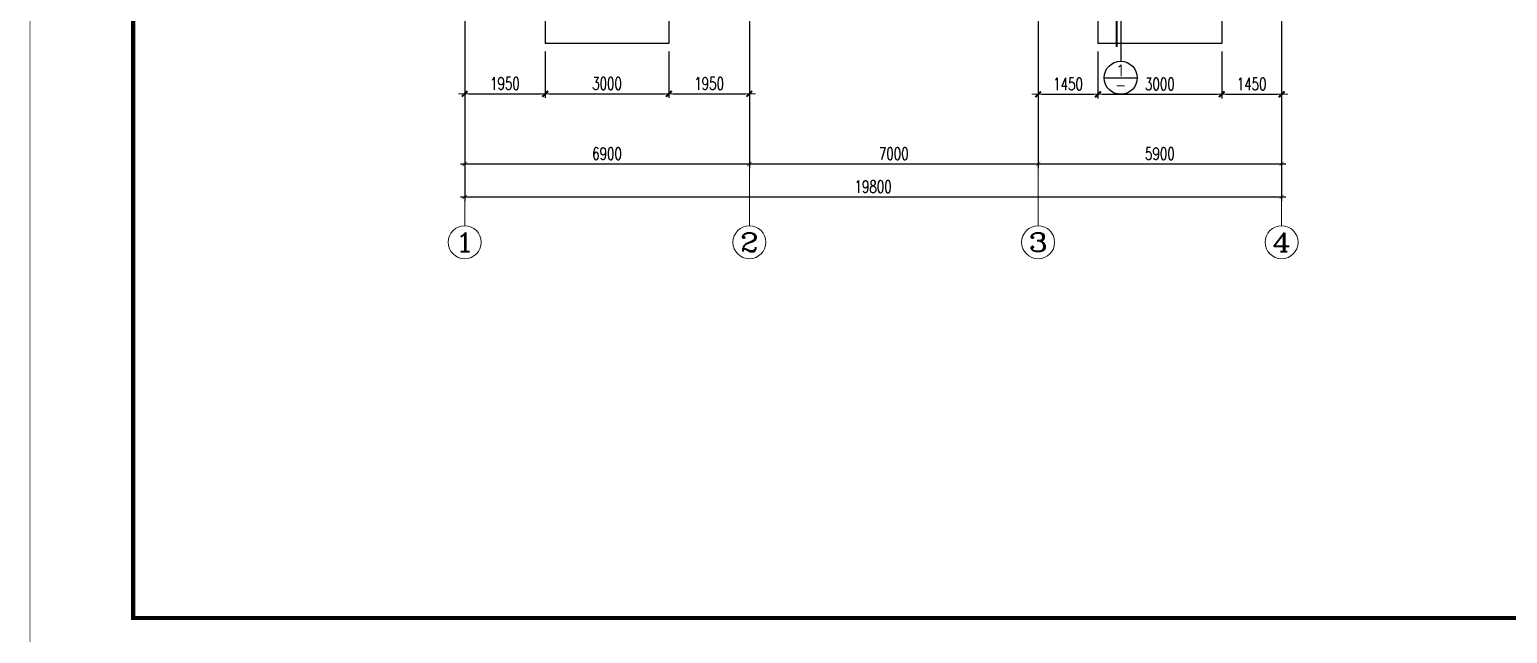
# Model space of a CAD drawing. Extents: x 959592 to 1105020, y -295412 to 379724.
# Drawn here: x 967965 to 1003786, y -210778 to -196137 of the extents above; entities that cross this region are included whole.
import ezdxf
from ezdxf.enums import TextEntityAlignment as Align

# ---------------------------------------------------------------- set-up
doc = ezdxf.new("R2010")
doc.units = 0
doc.header["$LTSCALE"] = 1000
doc.header["$MEASUREMENT"] = 0
doc.linetypes.add('DOTE', pattern=[2.42, 2, -0.2, 0.02, -0.2])
doc.layers.get('0').update_dxf_attribs({"linetype": 'CONTINUOUS'})
doc.layers.get('Defpoints').update_dxf_attribs({"linetype": 'CONTINUOUS', "lineweight": 5})
for name, color, linetype in [('AXIS_TEXT', 7, 'CONTINUOUS'), ('DIMENSION', 3, 'CONTINUOUS'), ('DOTE', 1, 'DOTE'), ('S_BEAMDIMMASS', 2, 'CONTINUOUS')]:
    doc.layers.add(name, color=color, linetype=linetype)
doc.layers.add('DIM', color=3, linetype='CONTINUOUS', lineweight=5)
doc.layers.add('FRAME', color=3, linetype='CONTINUOUS', lineweight=5)
doc.styles.add('_TCH_AXIS', font='COMPLEX', dxfattribs={"bigfont": 'GBCBIG'})
doc.styles.add('COMPLEX', font='COMPLEX')
doc.styles.add('TSSD_Dimension', font='TXT.shx', dxfattribs={"width": 0.7, "bigfont": 'hztxt.shx'})
doc.dimstyles.new('TSSD_100_100$0', dxfattribs={"dimtxt": 300, "dimasz": 100, "dimexe": 100, "dimexo": 250, "dimgap": 100, "dimtad": 1, "dimdec": 0, "dimzin": 0, "dimdsep": 46, "dimtxsty": 'TSSD_Dimension', "dimblk1": '_tsdbk', "dimblk2": '_tsdbk', "dimsah": 1, "dimcen": 0, "dimdle": 100, "dimclrt": 7, "dimadec": 1, "dimazin": 0, "dimtfac": 1, "dimtdec": 0, "dimtix": 1, "dimtmove": 2, "dimatfit": 3, "dimldrblk": '_tsdbk', "dimfxl": 100, "dimtolj": 1, "dimtzin": 0, "dimarcsym": 0})

# ---------------------------------------------------------------- blocks, each defined once
blk = doc.blocks.new('_ARCHTICK')
at = {"color": 0, "linetype": 'ByBlock', "const_width": 0.15}
blk.add_lwpolyline([(-0.5, -0.5), (0.5, 0.5)], dxfattribs=at)
blk = doc.blocks.new('*D208')
at = {"layer": 'Defpoints', "color": 0, "ltscale": 0.5, "transparency": 16777216}
for p in [(978511.404177, -196895.0767), (985411.404177, -196895.0767), (985411.404177, -199395.0767)]:
    blk.add_point(p, dxfattribs=at)
at = {"layer": 'DIM', "color": 0, "lineweight": -2, "ltscale": 0.5, "transparency": 16777216}
for p, q in [((978511.404177, -197145.0767), (978511.404177, -199495.0767)), ((985411.404177, -197145.0767), (985411.404177, -199495.0767)), ((978411.404177, -199395.0767), (985511.404177, -199395.0767))]:
    blk.add_line(p, q, dxfattribs=at)
at = {"layer": 'DIM', "color": 0, "lineweight": -2, "ltscale": 0.5, "transparency": 16777216, "xscale": 100, "yscale": 100, "zscale": 100, "rotation": 180}
blk.add_blockref('_ARCHTICK', (978511.404177, -199395.0767), dxfattribs=at)
at = {"layer": 'DIM', "color": 0, "lineweight": -2, "ltscale": 0.5, "transparency": 16777216, "xscale": 100, "yscale": 100, "zscale": 100}
blk.add_blockref('_ARCHTICK', (985411.404177, -199395.0767), dxfattribs=at)
at = {"layer": 'DIM', "color": 3, "ltscale": 0.5, "transparency": 16777216, "insert": (981961.404177, -199145.0767), "char_height": 300, "attachment_point": 5, "style": 'TSSD_Dimension'}
blk.add_mtext('\\A1;6900', dxfattribs=at)
blk = doc.blocks.new('*D209')
at = {"layer": 'Defpoints', "color": 0, "ltscale": 0.5, "transparency": 16777216}
for p in [(985411.404177, -196895.0767), (992411.404177, -196895.0767), (992411.404177, -199395.0767)]:
    blk.add_point(p, dxfattribs=at)
at = {"layer": 'DIM', "color": 0, "lineweight": -2, "ltscale": 0.5, "transparency": 16777216}
for p, q in [((985411.404177, -197145.0767), (985411.404177, -199495.0767)), ((992411.404177, -197145.0767), (992411.404177, -199495.0767)), ((985311.404177, -199395.0767), (992511.404177, -199395.0767))]:
    blk.add_line(p, q, dxfattribs=at)
at = {"layer": 'DIM', "color": 0, "lineweight": -2, "ltscale": 0.5, "transparency": 16777216, "xscale": 100, "yscale": 100, "zscale": 100, "rotation": 180}
blk.add_blockref('_ARCHTICK', (985411.404177, -199395.0767), dxfattribs=at)
at = {"layer": 'DIM', "color": 0, "lineweight": -2, "ltscale": 0.5, "transparency": 16777216, "xscale": 100, "yscale": 100, "zscale": 100}
blk.add_blockref('_ARCHTICK', (992411.404177, -199395.0767), dxfattribs=at)
at = {"layer": 'DIM', "color": 3, "ltscale": 0.5, "transparency": 16777216, "insert": (988911.404177, -199145.0767), "char_height": 300, "attachment_point": 5, "style": 'TSSD_Dimension'}
blk.add_mtext('\\A1;7000', dxfattribs=at)
blk = doc.blocks.new('*D210')
at = {"layer": 'Defpoints', "color": 0, "ltscale": 0.5, "transparency": 16777216}
for p in [(992411.404177, -196895.0767), (998311.404177, -196895.0767), (998311.404177, -199395.0767)]:
    blk.add_point(p, dxfattribs=at)
at = {"layer": 'DIM', "color": 0, "lineweight": -2, "ltscale": 0.5, "transparency": 16777216}
for p, q in [((992411.404177, -197145.0767), (992411.404177, -199495.0767)), ((998311.404177, -197145.0767), (998311.404177, -199495.0767)), ((992311.404177, -199395.0767), (998411.404177, -199395.0767))]:
    blk.add_line(p, q, dxfattribs=at)
at = {"layer": 'DIM', "color": 0, "lineweight": -2, "ltscale": 0.5, "transparency": 16777216, "xscale": 100, "yscale": 100, "zscale": 100, "rotation": 180}
blk.add_blockref('_ARCHTICK', (992411.404177, -199395.0767), dxfattribs=at)
at = {"layer": 'DIM', "color": 0, "lineweight": -2, "ltscale": 0.5, "transparency": 16777216, "xscale": 100, "yscale": 100, "zscale": 100}
blk.add_blockref('_ARCHTICK', (998311.404177, -199395.0767), dxfattribs=at)
at = {"layer": 'DIM', "color": 3, "ltscale": 0.5, "transparency": 16777216, "insert": (995361.404177, -199145.0767), "char_height": 300, "attachment_point": 5, "style": 'TSSD_Dimension'}
blk.add_mtext('\\A1;5900', dxfattribs=at)
blk = doc.blocks.new('*D211')
at = {"layer": 'Defpoints', "color": 0, "ltscale": 0.5, "transparency": 16777216}
for p in [(978511.404177, -196895.0767), (998311.404177, -196895.0767), (998311.404177, -200195.0767)]:
    blk.add_point(p, dxfattribs=at)
at = {"layer": 'DIM', "color": 0, "lineweight": -2, "ltscale": 0.5, "transparency": 16777216}
for p, q in [((978511.404177, -197145.0767), (978511.404177, -200295.0767)), ((998311.404177, -197145.0767), (998311.404177, -200295.0767)), ((978411.404177, -200195.0767), (998411.404177, -200195.0767))]:
    blk.add_line(p, q, dxfattribs=at)
at = {"layer": 'DIM', "color": 0, "lineweight": -2, "ltscale": 0.5, "transparency": 16777216, "xscale": 100, "yscale": 100, "zscale": 100, "rotation": 180}
blk.add_blockref('_ARCHTICK', (978511.404177, -200195.0767), dxfattribs=at)
at = {"layer": 'DIM', "color": 0, "lineweight": -2, "ltscale": 0.5, "transparency": 16777216, "xscale": 100, "yscale": 100, "zscale": 100}
blk.add_blockref('_ARCHTICK', (998311.404177, -200195.0767), dxfattribs=at)
at = {"layer": 'DIM', "color": 3, "ltscale": 0.5, "transparency": 16777216, "insert": (988411.404177, -199945.0767), "char_height": 300, "attachment_point": 5, "style": 'TSSD_Dimension'}
blk.add_mtext('\\A1;19800', dxfattribs=at)
blk = doc.blocks.new('_AXISO')
blk.add_circle((0, 0), 0.5)
at = {"layer": 'AXIS_TEXT', "style": 'COMPLEX', "width": 1.041667}
blk.add_attdef('A', text='', height=0.56, dxfattribs=at).set_placement((-0.25, -0.28), (0.25, -0.28), align=Align.FIT)
blk = doc.blocks.new('BW-29377905', base_point=(72431.589106, -220792.623933))
for p, q in [((72881.589106, -205792.623933), (72881.589106, -204792.623933)), ((75881.589106, -204792.623933), (72881.589106, -204792.623933)), ((75881.589106, -205792.623933), (75881.589106, -204792.623933)), ((79381.589106, -205792.623933), (79381.589106, -204792.623933)), ((82381.589106, -204792.623933), (79381.589106, -204792.623933)), ((82381.589106, -205792.623933), (82381.589106, -204792.623933)), ((88831.589106, -204792.623933), (85831.589106, -204792.623933)), ((85831.589106, -205792.623933), (85831.589106, -204792.623933)), ((88831.589106, -205792.623933), (88831.589106, -204792.623933)), ((72431.589106, -219792.623933), (72431.589106, -220792.623933)), ((75431.589106, -219792.623933), (75431.589106, -220792.623933)), ((85831.589106, -219792.623933), (85831.589106, -220792.623933)), ((88831.589106, -219792.623933), (88831.589106, -220792.623933)), ((75431.589106, -220792.623933), (72431.589106, -220792.623933)), ((88831.589106, -220792.623933), (85831.589106, -220792.623933))]:
    blk.add_line(p, q)
blk = doc.blocks.new('_tsdbk')
blk.add_line((-1, 0), (1.5, 0))
at = {"const_width": 0.5}
blk.add_lwpolyline([(-0.7, -0.7), (0.7, 0.7)], dxfattribs=at)
blk = doc.blocks.new('*D235')
at = {"layer": 'Defpoints', "color": 0, "transparency": 16777216}
for p in [(978511.404177, -196421.384299), (980461.404177, -196421.384299), (980461.404177, -197694.863543)]:
    blk.add_point(p, dxfattribs=at)
at = {"layer": 'DIM', "color": 0, "lineweight": -2, "transparency": 16777216}
for p, q in [((978511.404177, -196671.384299), (978511.404177, -197794.863543)), ((980461.404177, -196671.384299), (980461.404177, -197794.863543)), ((978611.404177, -197694.863543), (980361.404177, -197694.863543))]:
    blk.add_line(p, q, dxfattribs=at)
at = {"layer": 'DIM', "color": 0, "lineweight": -2, "transparency": 16777216, "xscale": 100, "yscale": 100, "zscale": 100}
for p, rotation in [((978511.404177, -197694.863543), 180), ((980461.404177, -197694.863543), 360)]:
    blk.add_blockref('_tsdbk', p, dxfattribs=dict(at, rotation=rotation))
at = {"layer": 'DIM', "color": 7, "transparency": 16777216, "insert": (979486.404177, -197444.863543), "char_height": 300, "attachment_point": 5, "style": 'TSSD_Dimension'}
blk.add_mtext('\\A1;1950', dxfattribs=at)
blk = doc.blocks.new('*D236')
at = {"layer": 'Defpoints', "color": 0, "transparency": 16777216}
for p in [(980461.404177, -196421.384299), (983461.404177, -196421.384299), (983461.404177, -197694.863543)]:
    blk.add_point(p, dxfattribs=at)
at = {"layer": 'DIM', "color": 0, "lineweight": -2, "transparency": 16777216}
for p, q in [((980461.404177, -196671.384299), (980461.404177, -197794.863543)), ((983461.404177, -196671.384299), (983461.404177, -197794.863543)), ((980561.404177, -197694.863543), (983361.404177, -197694.863543))]:
    blk.add_line(p, q, dxfattribs=at)
at = {"layer": 'DIM', "color": 0, "lineweight": -2, "transparency": 16777216, "xscale": 100, "yscale": 100, "zscale": 100}
for p, rotation in [((980461.404177, -197694.863543), 180), ((983461.404177, -197694.863543), 360)]:
    blk.add_blockref('_tsdbk', p, dxfattribs=dict(at, rotation=rotation))
at = {"layer": 'DIM', "color": 7, "transparency": 16777216, "insert": (981961.404177, -197444.863543), "char_height": 300, "attachment_point": 5, "style": 'TSSD_Dimension'}
blk.add_mtext('\\A1;3000', dxfattribs=at)
blk = doc.blocks.new('*D237')
at = {"layer": 'Defpoints', "color": 0, "transparency": 16777216}
for p in [(983461.404177, -196421.384299), (985411.404177, -196421.384299), (985411.404177, -197694.863543)]:
    blk.add_point(p, dxfattribs=at)
at = {"layer": 'DIM', "color": 0, "lineweight": -2, "transparency": 16777216}
for p, q in [((983461.404177, -196671.384299), (983461.404177, -197794.863543)), ((985411.404177, -196671.384299), (985411.404177, -197794.863543)), ((983561.404177, -197694.863543), (985311.404177, -197694.863543))]:
    blk.add_line(p, q, dxfattribs=at)
at = {"layer": 'DIM', "color": 0, "lineweight": -2, "transparency": 16777216, "xscale": 100, "yscale": 100, "zscale": 100}
for p, rotation in [((983461.404177, -197694.863543), 180), ((985411.404177, -197694.863543), 360)]:
    blk.add_blockref('_tsdbk', p, dxfattribs=dict(at, rotation=rotation))
at = {"layer": 'DIM', "color": 7, "transparency": 16777216, "insert": (984436.404177, -197444.863543), "char_height": 300, "attachment_point": 5, "style": 'TSSD_Dimension'}
blk.add_mtext('\\A1;1950', dxfattribs=at)
blk = doc.blocks.new('*D238')
at = {"layer": 'Defpoints', "color": 0, "transparency": 16777216}
for p in [(992411.404177, -196421.384299), (993861.404177, -196421.384299), (993861.404177, -197706.709262)]:
    blk.add_point(p, dxfattribs=at)
at = {"layer": 'DIM', "color": 0, "lineweight": -2, "transparency": 16777216}
for p, q in [((992411.404177, -196671.384299), (992411.404177, -197806.709262)), ((993861.404177, -196671.384299), (993861.404177, -197806.709262)), ((992511.404177, -197706.709262), (993761.404177, -197706.709262))]:
    blk.add_line(p, q, dxfattribs=at)
at = {"layer": 'DIM', "color": 0, "lineweight": -2, "transparency": 16777216, "xscale": 100, "yscale": 100, "zscale": 100}
for p, rotation in [((992411.404177, -197706.709262), 180), ((993861.404177, -197706.709262), 360)]:
    blk.add_blockref('_tsdbk', p, dxfattribs=dict(at, rotation=rotation))
at = {"layer": 'DIM', "color": 7, "transparency": 16777216, "insert": (993136.404177, -197456.709262), "char_height": 300, "attachment_point": 5, "style": 'TSSD_Dimension'}
blk.add_mtext('\\A1;1450', dxfattribs=at)
blk = doc.blocks.new('*D239')
at = {"layer": 'Defpoints', "color": 0, "transparency": 16777216}
for p in [(993861.404177, -196421.384299), (996861.404177, -196421.384299), (996861.404177, -197706.709262)]:
    blk.add_point(p, dxfattribs=at)
at = {"layer": 'DIM', "color": 0, "lineweight": -2, "transparency": 16777216}
for p, q in [((993861.404177, -196671.384299), (993861.404177, -197806.709262)), ((996861.404177, -196671.384299), (996861.404177, -197806.709262)), ((993961.404177, -197706.709262), (996761.404177, -197706.709262))]:
    blk.add_line(p, q, dxfattribs=at)
at = {"layer": 'DIM', "color": 0, "lineweight": -2, "transparency": 16777216, "xscale": 100, "yscale": 100, "zscale": 100}
for p, rotation in [((993861.404177, -197706.709262), 180), ((996861.404177, -197706.709262), 360)]:
    blk.add_blockref('_tsdbk', p, dxfattribs=dict(at, rotation=rotation))
at = {"layer": 'DIM', "color": 7, "transparency": 16777216, "insert": (995361.404177, -197456.709262), "char_height": 300, "attachment_point": 5, "style": 'TSSD_Dimension'}
blk.add_mtext('\\A1;3000', dxfattribs=at)
blk = doc.blocks.new('*D240')
at = {"layer": 'Defpoints', "color": 0, "transparency": 16777216}
for p in [(996861.404177, -196421.384299), (998311.404177, -196421.384299), (998311.404177, -197706.709262)]:
    blk.add_point(p, dxfattribs=at)
at = {"layer": 'DIM', "color": 0, "lineweight": -2, "transparency": 16777216}
for p, q in [((996861.404177, -196671.384299), (996861.404177, -197806.709262)), ((998311.404177, -196671.384299), (998311.404177, -197806.709262)), ((996961.404177, -197706.709262), (998211.404177, -197706.709262))]:
    blk.add_line(p, q, dxfattribs=at)
at = {"layer": 'DIM', "color": 0, "lineweight": -2, "transparency": 16777216, "xscale": 100, "yscale": 100, "zscale": 100}
for p, rotation in [((996861.404177, -197706.709262), 180), ((998311.404177, -197706.709262), 360)]:
    blk.add_blockref('_tsdbk', p, dxfattribs=dict(at, rotation=rotation))
at = {"layer": 'DIM', "color": 7, "transparency": 16777216, "insert": (997586.404177, -197456.709262), "char_height": 300, "attachment_point": 5, "style": 'TSSD_Dimension'}
blk.add_mtext('\\A1;1450', dxfattribs=at)
blk = doc.blocks.new('索引号')
at = {"layer": 'DIMENSION'}
blk.add_line((0, 0), (800, 0), dxfattribs=at)
blk.add_circle((400, 0), 400, dxfattribs=at)
at = {"layer": 'DIMENSION', "style": 'COMPLEX'}
for tag, width, p, p2 in [('1', 2.333333, (264, 40), (536, 40)), ('-', 1.166667, (264, -312), (536, -312))]:
    blk.add_attdef(tag, text='', height=272, dxfattribs=dict(at, width=width)).set_placement(p, p2, align=Align.FIT)
blk = doc.blocks.new('BW-43091906', base_point=(-152259, 7688))
at = {"layer": 'FRAME'}
for points, const_width in [([(-152259, 49688), (-152259, 7688), (-92859, 7688), (-92859, 49688)], 20), ([(-149759, 48688), (-149759, 8688), (-93859, 8688), (-93859, 48688)], 100)]:
    blk.add_lwpolyline(points, close=True, dxfattribs=dict(at, const_width=const_width))

msp = doc.modelspace()

# ---------------------------------------------------------------- linework, layer by layer
at = {"layer": 'DIM', "ltscale": 0.5}
for p, q in [((978511.404, -196895.077), (978511.404, -200895.077)), ((985411.404, -196895.077), (985411.404, -200895.077)), ((992411.404, -196895.077), (992411.404, -200895.077)), ((998311.404, -196895.077), (998311.404, -200895.077))]:
    msp.add_line(p, q, dxfattribs=at)
at = {"layer": 'DIMENSION'}
msp.add_line((994411.405, -195028.871), (994411.405, -196906.71), dxfattribs=at)
at = {"layer": 'DIMENSION', "const_width": 50}
msp.add_lwpolyline([(994311.405, -195028.871), (994311.405, -196562.138)], dxfattribs=at)
at = {"layer": 'DOTE', "linetype": 'DOTE'}
for p, q in [((978511.404, -180558.466), (978511.404, -196895.077)), ((985411.404, -180558.466), (985411.404, -196895.077)), ((992411.404, -180558.466), (992411.404, -196895.077)), ((998311.404, -180558.466), (998311.404, -196895.077))]:
    msp.add_line(p, q, dxfattribs=at)

# ---------------------------------------------------------------- block references
at = {"layer": 'DIM', "ltscale": 0.5}
ref = msp.add_blockref('_AXISO', (978511.404, -201295.077), dxfattribs=dict(at, xscale=800, yscale=800, zscale=800))
ref.add_attrib('A', '1', dxfattribs={"layer": 'AXIS_TEXT', "height": 452.548, "style": '_TCH_AXIS', "width": 2.333333}).set_placement((978285.13, -201521.351), (978737.678, -201521.351), align=Align.FIT)
ref = msp.add_blockref('_AXISO', (985411.404, -201295.077), dxfattribs=dict(at, xscale=800, yscale=800, zscale=800))
ref.add_attrib('A', '2', dxfattribs={"layer": 'AXIS_TEXT', "height": 452.548, "style": '_TCH_AXIS', "width": 1.5}).set_placement((985185.13, -201521.351), (985637.678, -201521.351), align=Align.FIT)
ref = msp.add_blockref('_AXISO', (992411.404, -201295.077), dxfattribs=dict(at, xscale=800, yscale=800, zscale=800))
ref.add_attrib('A', '3', dxfattribs={"layer": 'AXIS_TEXT', "height": 452.548, "style": '_TCH_AXIS', "width": 1.5}).set_placement((992185.13, -201521.351), (992637.678, -201521.351), align=Align.FIT)
ref = msp.add_blockref('_AXISO', (998311.404, -201295.077), dxfattribs=dict(at, xscale=800, yscale=800, zscale=800))
ref.add_attrib('A', '4', dxfattribs={"layer": 'AXIS_TEXT', "height": 452.548, "style": '_TCH_AXIS', "width": 1.3125}).set_placement((998085.13, -201521.351), (998537.678, -201521.351), align=Align.FIT)
at = {"layer": 'DIMENSION'}
msp.add_blockref('BW-43091906', (967975.021, -211401.811), dxfattribs=at)
msp.add_blockref('索引号', (994011.405, -197306.71), dxfattribs=at).add_auto_attribs({'-': '-', '1': '1'})
at = {"layer": 'S_BEAMDIMMASS'}
msp.add_blockref('BW-29377905', (980461.404, -196477.568), dxfattribs=at)

# ---------------------------------------------------------------- dimensions: what is measured, and where the dimension line sits
at = {"layer": 'DIM'}
for base, p1, p2, picture, middle in [((980461.404, -197694.864), (978511.404, -196421.384), (980461.404, -196421.384), '*D235', (979486.404, -197444.864)), ((983461.404, -197694.864), (980461.404, -196421.384), (983461.404, -196421.384), '*D236', (981961.404, -197444.864)), ((985411.404, -197694.864), (983461.404, -196421.384), (985411.404, -196421.384), '*D237', (984436.404, -197444.864)), ((993861.404, -197706.709), (992411.404, -196421.384), (993861.404, -196421.384), '*D238', (993136.404, -197456.709)), ((996861.404, -197706.709), (993861.404, -196421.384), (996861.404, -196421.384), '*D239', (995361.404, -197456.709)), ((998311.404, -197706.709), (996861.404, -196421.384), (998311.404, -196421.384), '*D240', (997586.404, -197456.709))]:
    dim = msp.add_linear_dim(base=base, p1=p1, p2=p2, dimstyle='TSSD_100_100$0', dxfattribs=at)
    dim.commit()
    dim.dimension.update_dxf_attribs({"geometry": picture, "text_midpoint": middle})
at = {"layer": 'DIM', "ltscale": 0.5}
for p1, p2, distance, picture, middle in [((978511.404, -196895.077), (985411.404, -196895.077), -2500, '*D208', (981961.404, -199145.077)), ((978511.404, -196895.077), (998311.404, -196895.077), -3300, '*D211', (988411.404, -199945.077)), ((985411.404, -196895.077), (992411.404, -196895.077), -2500, '*D209', (988911.404, -199145.077)), ((992411.404, -196895.077), (998311.404, -196895.077), -2500, '*D210', (995361.404, -199145.077))]:
    dim = msp.add_aligned_dim(p1=p1, p2=p2, distance=distance, dimstyle='TSSD_100_100$0', override={"dimblk": 'ARCHTICK', "dimsah": 0, "dimclrt": 3, "dimadec": 0, "dimfxl": 1}, dxfattribs=at)
    dim.commit()
    dim.dimension.update_dxf_attribs({"geometry": picture, "text_midpoint": middle})

doc.saveas('drawing.dxf')
